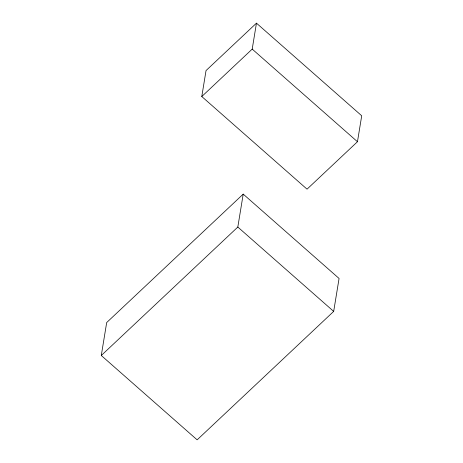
<?xml version="1.0" encoding="UTF-8"?>
<svg xmlns="http://www.w3.org/2000/svg" width="463" height="463" viewBox="0 0 463 463"><rect width="100%" height="100%" fill="white"/><g stroke="black" fill="none" stroke-linecap="round" stroke-linejoin="round"><path stroke-width="0.69" d="M101.287 355.497L106.681 322.561L243.214 194.113L339.072 278.466L333.678 311.402L197.145 439.85L101.287 355.497L237.82 227.049L243.214 194.113M201.787 96.535L206.035 70.584L256.456 23.15L361.713 115.773L357.465 141.73L307.044 189.164L201.787 96.535L252.208 49.101L256.456 23.15M252.208 49.101L357.465 141.73M237.82 227.049L333.678 311.402"/></g></svg>
